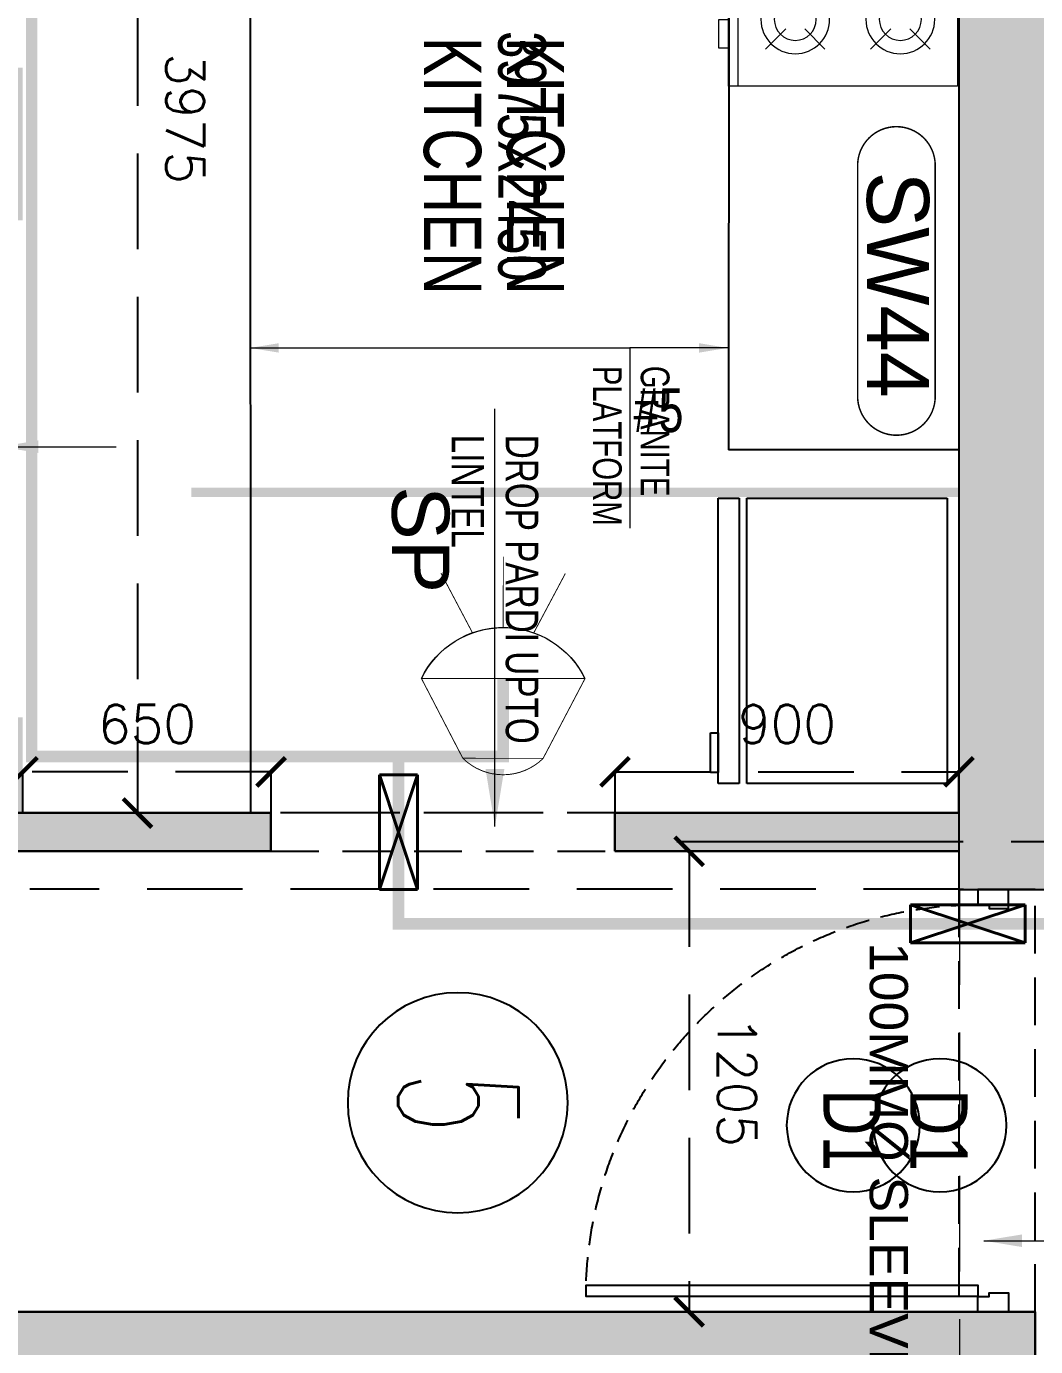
# Model space of a CAD drawing. Header units: millimetres. Extents: x -414464 to 1686, y -90036 to 108605.
# Drawn here: x -114856 to -112215, y -66061 to -62607 of the extents above; entities that cross this region are included whole.
import ezdxf
from ezdxf.enums import TextEntityAlignment as Align

# ---------------------------------------------------------------- set-up
doc = ezdxf.new("R2010")
doc.units = ezdxf.units.MM
doc.header["$LTSCALE"] = 1000
doc.header["$MEASUREMENT"] = 0
for name, pattern in [('$1$AUDIT_D_120904163729-0', [0]), ('$36$HIDDEN', [0.375, 0.25, -0.125]), ('2BHK-A - FRONT$1$AUDIT_D_120904163729-0', [0]), ('2BHK-A - FRONT$1$HIDDEN', [0.375, 0.25, -0.125]), ('AUDIT_D_120904163729-0', [0]), ('T8(T9 IS SIMILAR) - DIMENSION & TEXTING$1$( Hidden )', [0.375, 0.25, -0.125]), ('T8(T9 IS SIMILAR) - DIMENSION & TEXTING$1$AUDIT_D_120904163729-0', [0]), ('T8(T9 IS SIMILAR) - DIMENSION & TEXTING$1$CENTER2', [1.125, 0.75, -0.125, 0.125, -0.125]), ('T8(T9 IS SIMILAR) - DIMENSION & TEXTING$1$HIDDEN', [0.375, 0.25, -0.125]), ('T8(T9 IS SIMILAR) - DIMENSION & TEXTING$1$T8_REFUGE COLUMNS$0$HIDDEN', [0.375, 0.25, -0.125]), ('T8(T9 IS SIMILAR)$1$$0$HIDDEN', [0.375, 0.25, -0.125]), ('T8(T9 IS SIMILAR)$1$HIDDEN', [0.375, 0.25, -0.125]), ('T8_REFUGE COLUMNS$1$CENTER2', [1.125, 0.75, -0.125, 0.125, -0.125])]:
    doc.linetypes.add(name, pattern=pattern)
doc.layers.get('0').update_dxf_attribs({"linetype": 'AUDIT_D_120904163729-0'})
for name, color, linetype in [('$0$A-HATCH -160', 251, '$1$AUDIT_D_120904163729-0'), ('$21$A-DIMENSIONS', 2, '$36$HIDDEN'), ('2BHK-A - FRONT$1$A-DOOR-FULL', 2, 'Continuous'), ('2BHK-A - FRONT$1$A-HATCH -160', 251, '2BHK-A - FRONT$1$AUDIT_D_120904163729-0'), ('2BHK-A - FRONT$1$a-KIT FIX', 251, 'Continuous'), ('2BHK-A - FRONT$1$a-window-no', 125, 'Continuous'), ('2BHK-A - FRONT$1$CUT-OUT', 49, 'Continuous'), ('a-rcc', 3, 'Continuous'), ('T8 - TYPICAL FLOOR CORE$1$A-FLAT NOS.', 7, 'Continuous'), ('T8 - TYPICAL FLOOR CORE$1$A-RSP DOOR NO', 4, 'Continuous'), ('T8(T9 IS SIMILAR) - DIMENSION & TEXTING$1$A-DIMENSIONS', 2, 'T8(T9 IS SIMILAR) - DIMENSION & TEXTING$1$HIDDEN'), ('T8(T9 IS SIMILAR) - DIMENSION & TEXTING$1$A-FIRE FIGHTING', 7, 'T8(T9 IS SIMILAR) - DIMENSION & TEXTING$1$AUDIT_D_120904163729-0'), ('T8(T9 IS SIMILAR) - DIMENSION & TEXTING$1$a-window-no', 125, 'Continuous'), ('T8(T9 IS SIMILAR)$1$$6$a-beam 2', 50, 'Continuous'), ('T8(T9 IS SIMILAR)$1$S-BEAM', 20, 'T8(T9 IS SIMILAR)$1$$0$HIDDEN'), ('T8_REFUGE COLUMNS$1$A-CENTERLINE', 193, 'T8_REFUGE COLUMNS$1$CENTER2'), ('T8_REFUGE COLUMNS$1$A-RCC COLS', 3, 'Continuous'), ('T8_TYPICAL COLUMNS$1$A-RCC COLS', 3, 'Continuous')]:
    doc.layers.add(name, color=color, linetype=linetype)
for name, color, linetype, lineweight in [('2BHK-A - FRONT$1$a-Text', 4, 'Continuous', 0), ('2BHK-A - FRONT$1$a-TEXT -R SIZE', 4, 'Continuous', 0), ('2BHK-A - FRONT$1$a-TOI-fixtures', 251, 'Continuous', 0), ('2BHK-A - FRONT$1$A-WALL- 160', 6, 'Continuous', 30), ('2BHK-A - FRONT$1$R0-18-10-2014-T1-1st Podium Floor Plan$0$Text', 2, 'Continuous', 0), ('T8(T9 IS SIMILAR) - DIMENSION & TEXTING$1$a-Text', 4, 'Continuous', 0), ('T8(T9 IS SIMILAR) - DIMENSION & TEXTING$1$a-TEXT -R SIZE', 4, 'Continuous', 0), ('T8(T9 IS SIMILAR) - DIMENSION & TEXTING$1$R0-18-10-2014-T1-1st Podium Floor Plan$0$Text', 2, 'Continuous', 0), ('T8(T9 IS SIMILAR) - DIMENSION & TEXTING$1$U-IPD-WS-FIRE', 1, 'Continuous', 40), ('T8(T9 IS SIMILAR) - DIMENSION & TEXTING$1$U-IPD-WS-SP', 1, 'Continuous', 5), ('T8(T9 IS SIMILAR) - DIMENSION & TEXTING$1$U-IPD-WS-TEXT', 7, 'Continuous', 0), ('T8(T9 IS SIMILAR)$1$D&W', 8, 'Continuous', 25), ('T8(T9 IS SIMILAR)$1$SCPL BEAM', 191, 'T8(T9 IS SIMILAR)$1$$0$HIDDEN', 13), ('T8_REFUGE COLUMNS$1$A-COLUMN NO size reduce', 81, 'Continuous', 25)]:
    doc.layers.add(name, color=color, linetype=linetype, lineweight=lineweight)
doc.layers.add('T8(T9 IS SIMILAR) - DIMENSION & TEXTING$1$U-IPD-SP-SLEV-100', color=7, linetype='T8(T9 IS SIMILAR) - DIMENSION & TEXTING$1$CENTER2', lineweight=40, true_color=0xdc3709)
doc.layers.add('T8_REFUGE COLUMNS$1$COL-HATCH', color=7, linetype='Continuous', lineweight=25, true_color=0xa3a3a3)
doc.styles.add('2BHK-A - FRONT$1$ARIAL ARROW', font='swisscl.ttf')
doc.styles.add('2BHK-A - FRONT$1$LODHA STANDERD', font='sanss___.ttf')
doc.styles.add('2BHK-A - FRONT$1$Tahoma', font='tahoma.ttf')
doc.styles.add('T8 - TYPICAL FLOOR CORE$1$DIM150', font='SIMPLEX.shx', dxfattribs={"width": 0.6})
doc.styles.add('T8(T9 IS SIMILAR) - DIMENSION & TEXTING$1$arial', font='sanss___.ttf')
doc.styles.add('T8(T9 IS SIMILAR) - DIMENSION & TEXTING$1$ARIAL ARROW', font='swisscl.ttf')
doc.styles.add('T8(T9 IS SIMILAR) - DIMENSION & TEXTING$1$LODHA STANDERD', font='sanss___.ttf')
doc.styles.add('T8(T9 IS SIMILAR) - DIMENSION & TEXTING$1$Romans 1', font='romans.shx', dxfattribs={"height": 100})
doc.styles.add('T8(T9 IS SIMILAR) - DIMENSION & TEXTING$1$Tahoma', font='tahoma.ttf')
doc.styles.add('T8_REFUGE COLUMNS$1$STANDARD', font='GOTHIC.TTF')
doc.dimstyles.new('2BHK-A - FRONT$1$SAMATA STD', dxfattribs={"dimtxt": 100, "dimasz": 50, "dimexe": 50, "dimexo": 50, "dimgap": 10, "dimtad": 0, "dimdec": 0, "dimrnd": 5, "dimzin": 0, "dimdsep": 46, "dimtxsty": '2BHK-A - FRONT$1$Tahoma', "dimblk": '2BHK-A - FRONT$1$_Origin2', "dimcen": -50, "dimdle": 50, "dimclrd": 7, "dimclre": 7, "dimclrt": 7, "dimadec": 0, "dimazin": 0, "dimtfac": 1, "dimtdec": 0, "dimtmove": 1, "dimatfit": 3, "dimfxl": 150, "dimtfill": 1, "dimtolj": 1, "dimtzin": 0, "dimlwd": -1, "dimlwe": -1, "dimarcsym": 0})
doc.dimstyles.new('T8(T9 IS SIMILAR) - DIMENSION & TEXTING$1$ALPINE S', dxfattribs={"dimscale": 0, "dimtxt": 100, "dimasz": 75, "dimexe": 0, "dimexo": 0, "dimgap": 75, "dimtad": 1, "dimdec": 0, "dimzin": 0, "dimdsep": 46, "dimtxsty": 'T8(T9 IS SIMILAR) - DIMENSION & TEXTING$1$Romans 1', "dimblk": 'T8(T9 IS SIMILAR) - DIMENSION & TEXTING$1$_ArchTick', "dimcen": 0.09, "dimclrd": 256, "dimclre": 256, "dimclrt": 7, "dimadec": 0, "dimazin": 0, "dimtfac": 1, "dimtdec": 0, "dimtofl": 0, "dimtmove": 1, "dimatfit": 0, "dimldrblk": 'T8(T9 IS SIMILAR) - DIMENSION & TEXTING$1$_Open90', "dimfxl": 1, "dimtolj": 1, "dimtzin": 0, "dimarcsym": 0})
doc.dimstyles.new('T8(T9 IS SIMILAR) - DIMENSION & TEXTING$1$SAMATA STD', dxfattribs={"dimtxt": 100, "dimasz": 50, "dimexe": 50, "dimexo": 50, "dimgap": 10, "dimtad": 0, "dimdec": 0, "dimrnd": 5, "dimzin": 0, "dimdsep": 46, "dimtxsty": 'T8(T9 IS SIMILAR) - DIMENSION & TEXTING$1$Tahoma', "dimblk": 'T8(T9 IS SIMILAR) - DIMENSION & TEXTING$1$_Origin2', "dimcen": -50, "dimdle": 50, "dimclrd": 7, "dimclre": 7, "dimclrt": 7, "dimadec": 0, "dimazin": 0, "dimtfac": 1, "dimtdec": 0, "dimtmove": 1, "dimatfit": 3, "dimfxl": 150, "dimtfill": 1, "dimtolj": 1, "dimtzin": 0, "dimlwd": -1, "dimlwe": -1, "dimarcsym": 0})

# ---------------------------------------------------------------- blocks, each defined once
blk = doc.blocks.new('T8_REFUGE COLUMNS')
at = {"layer": 'T8_REFUGE COLUMNS$1$COL-HATCH', "linetype": 'ByBlock'}
h = blk.add_hatch(color=256, dxfattribs=at)
h.dxf.hatch_style = 1
h.paths.add_polyline_path([(1198907.069074492, -5719224.863253403), (1205092.069074492, -5719224.863253403), (1205092.069074492, -5718974.863253403), (1198907.069074492, -5718974.863253403)])
at = {"layer": 'T8_REFUGE COLUMNS$1$A-CENTERLINE'}
blk.add_line((1204967.069074492, -5719962.951702013), (1204967.069074492, -5698299.636913834), dxfattribs=at)
at = {"layer": 'T8_REFUGE COLUMNS$1$A-COLUMN NO size reduce', "linetype": 'ByBlock', "const_width": 3.9}
blk.add_lwpolyline([(1203198.414155396, -5719489.499278086, -1), (1203198.414155396, -5719286.324567003), (1203802.481116646, -5719286.324567005, -1), (1203802.481116647, -5719489.499278085)], format="xyb", close=True, dxfattribs=at)
at = {"layer": 'T8_REFUGE COLUMNS$1$A-RCC COLS', "linetype": 'ByBlock'}
blk.add_lwpolyline([(1198907.069074492, -5719224.863253403), (1205092.069074492, -5719224.863253403), (1205092.069074492, -5718974.863253403), (1198907.069074492, -5718974.863253403)], close=True, dxfattribs=at)
at = {"layer": 'T8_REFUGE COLUMNS$1$A-COLUMN NO size reduce', "linetype": 'ByBlock', "insert": (1203214.664155395, -5719302.574567005), "char_height": 162.5, "attachment_point": 1, "style": 'T8_REFUGE COLUMNS$1$STANDARD'}
blk.add_mtext_dynamic_manual_height_columns('SW44', width=444.6849770843983, gutter_width=500, heights=[0], dxfattribs=at)
blk = doc.blocks.new('T8_TYPICAL COLUMNS')
at = {"layer": 'T8_TYPICAL COLUMNS$1$A-RCC COLS', "linetype": 'ByBlock'}
blk.add_blockref('T8_REFUGE COLUMNS', (0, 0), dxfattribs=at)
blk = doc.blocks.new('*U2795')
for points in [[(-40, 0), (0, 0), (0, 30), (10, 30), (10, 79.99999999999272), (-39.99999999994179, 79.99999999999272)], [(1065, 2.786442101020117e-16), (1025, 2.786442101020117e-16), (1025, 30), (1015, 30), (1015, 79.99999999999272), (1064.999999999942, 79.99999999999272)], [(0, 0), (1.130469968323575e-13, -1025), (30.00000000000011, -1025), (29.99999999999989, 2.842170943040401e-14)]]:
    blk.add_lwpolyline(points, close=True)
at = {"color": 0, "linetype": 'ByBlock', "ltscale": 0.25}
blk.add_arc((-1.5024191578767, 0.6223223915616535), 1026.502607800941, 272.3730145137139, 359.9652641421009, dxfattribs=at)
blk = doc.blocks.new('2BHK-A - FRONT$1$WINDOW TAG')
at = {"layer": '2BHK-A - FRONT$1$a-window-no'}
blk.add_circle((0, 0), 174.0900956831736, dxfattribs=at)
at = {"layer": '2BHK-A - FRONT$1$a-window-no', "style": '2BHK-A - FRONT$1$LODHA STANDERD'}
blk.add_attdef('WINDOW', text='', height=150, dxfattribs=at).set_placement((11.34681474116587, 2.790841638110578), align=Align.MIDDLE_CENTER)
blk = doc.blocks.new('2BHK-A - FRONT$1$RANGE-flat-1')
at = {"layer": '2BHK-A - FRONT$1$a-TOI-fixtures'}
for p, q in [((-575, -600), (-575, 0)), ((-600, -100), (-625, -100)), ((-625, -100), (-625, -175)), ((-450, -150), (-502.7817459305516, -97.21825406979768)), ((-400, -150), (-347.2182540694484, -97.21825406979768)), ((-175, -150), (-227.7817459305516, -97.21825406979768)), ((-125, -150), (-72.21825406944843, -97.21825406979768)), ((-625, -175), (-600, -175)), ((-450, -200), (-502.7817459305516, -252.7817459302023)), ((-400, -200), (-347.2182540694484, -252.7817459302023)), ((-175, -200), (-227.7817459305516, -252.7817459302023)), ((-125, -200), (-72.21825406944843, -252.7817459302023)), ((-450, -400), (-502.7817459305516, -347.2182540697977)), ((-400, -400), (-347.2182540694484, -347.2182540697977)), ((-175, -400), (-227.7817459305516, -347.2182540697977)), ((-125, -400), (-72.21825406944843, -347.2182540697977)), ((-625, -425), (-600, -425)), ((-625, -500), (-625, -425)), ((-450, -450), (-502.7817459305516, -502.7817459302021)), ((-400, -450), (-347.2182540694484, -502.7817459302021)), ((-175, -450), (-227.7817459305516, -502.7817459302021)), ((-125, -450), (-72.21825406944843, -502.7817459302021)), ((-600, -500), (-625, -500))]:
    blk.add_line(p, q, dxfattribs=at)
blk.add_lwpolyline([(-600, -600), (0, -600), (0, 0), (-600, 0)], close=True, dxfattribs=at)
for centre, radius in [((-425, -175), 90), ((-150, -175), 90), ((-425, -175), 55), ((-150, -175), 55), ((-425, -425), 90), ((-150, -425), 90), ((-425, -425), 55), ((-150, -425), 55)]:
    blk.add_circle(centre, radius, dxfattribs=at)
blk = doc.blocks.new('2BHK-A - FRONT$1$_Origin2')
at = {"color": 0, "linetype": 'ByBlock', "lineweight": -2}
blk.add_line((-0.5, 0), (-1, 0), dxfattribs=at)
for radius in [0.5, 0.25]:
    blk.add_circle((0, 0), radius, dxfattribs=at)
blk = doc.blocks.new('T8 - TYPICAL FLOOR CORE$1$Door-Tag')
at = {"layer": 'T8 - TYPICAL FLOOR CORE$1$A-RSP DOOR NO'}
blk.add_circle((2.79204505205e-05, 0.0008991847098514), 0.16, dxfattribs=at)
at = {"layer": 'T8 - TYPICAL FLOOR CORE$1$A-RSP DOOR NO', "style": 'T8 - TYPICAL FLOOR CORE$1$DIM150', "width": 0.6}
blk.add_attdef('DOOR-NO', text='', height=0.16, dxfattribs=at).set_placement((258.6177536226824, 64.00079918470873), align=Align.MIDDLE_CENTER)
blk = doc.blocks.new('T8 - TYPICAL FLOOR CORE')
at = {"layer": 'T8 - TYPICAL FLOOR CORE$1$A-FLAT NOS.'}
ref = blk.add_blockref('T8 - TYPICAL FLOOR CORE$1$Door-Tag', (1205650.383210025, -5720534.411391377, 0.1233291186102332), dxfattribs=dict(at, xscale=-1800, yscale=1800, zscale=1800, rotation=180))
ref.add_attrib('DOOR-NO', '5', dxfattribs={"layer": 'T8 - TYPICAL FLOOR CORE$1$A-RSP DOOR NO', "height": 314.9999999999999, "style": 'T8 - TYPICAL FLOOR CORE$1$DIM150', "width": 0.6}).set_placement((1205650.383210025, -5720534.411391377, 0.1233291186102332), align=Align.MIDDLE_CENTER)
blk = doc.blocks.new('T8(T9 IS SIMILAR) - DIMENSION & TEXTING$1$WINDOW TAG')
at = {"layer": 'T8(T9 IS SIMILAR) - DIMENSION & TEXTING$1$a-window-no'}
blk.add_circle((0, 0), 174.0900956831736, dxfattribs=at)
at = {"layer": 'T8(T9 IS SIMILAR) - DIMENSION & TEXTING$1$a-window-no', "style": 'T8(T9 IS SIMILAR) - DIMENSION & TEXTING$1$LODHA STANDERD'}
blk.add_attdef('WINDOW', text='', height=150, dxfattribs=at).set_placement((11.34681474116587, 2.790841638110578), align=Align.MIDDLE_CENTER)
blk = doc.blocks.new('T8(T9 IS SIMILAR) - DIMENSION & TEXTING$1$_ArchTick')
at = {"color": 0, "linetype": 'ByBlock', "const_width": 0.15}
blk.add_lwpolyline([(-0.5, -0.5), (0.5, 0.5)], dxfattribs=at)
blk = doc.blocks.new('*D1595')
at = {"layer": 'T8(T9 IS SIMILAR) - DIMENSION & TEXTING$1$A-DIMENSIONS', "linetype": 'T8(T9 IS SIMILAR) - DIMENSION & TEXTING$1$HIDDEN', "lineweight": -2, "transparency": 16777216}
for p, q in [((1204992.264499908, -5719999.342321585), (1204992.264499908, -5719930.361748716)), ((1206197.264499908, -5719999.342321585), (1206197.264499908, -5719930.361748716))]:
    blk.add_line(p, q, dxfattribs=at)
at = {"layer": 'T8(T9 IS SIMILAR) - DIMENSION & TEXTING$1$A-DIMENSIONS', "lineweight": -2, "transparency": 16777216}
blk.add_line((1204992.264499908, -5719930.361748716), (1206197.264499908, -5719930.361748716), dxfattribs=at)
at = {"layer": 'T8(T9 IS SIMILAR) - DIMENSION & TEXTING$1$A-DIMENSIONS', "linetype": 'ByBlock', "lineweight": -2, "transparency": 16777216, "xscale": 75, "yscale": 75, "zscale": 75, "rotation": 180}
blk.add_blockref('T8(T9 IS SIMILAR) - DIMENSION & TEXTING$1$_ArchTick', (1204992.264499908, -5719930.361748716), dxfattribs=at)
at = {"layer": 'T8(T9 IS SIMILAR) - DIMENSION & TEXTING$1$A-DIMENSIONS', "linetype": 'ByBlock', "lineweight": -2, "transparency": 16777216, "xscale": 75, "yscale": 75, "zscale": 75}
blk.add_blockref('T8(T9 IS SIMILAR) - DIMENSION & TEXTING$1$_ArchTick', (1206197.264499908, -5719930.361748716), dxfattribs=at)
at = {"layer": 'T8(T9 IS SIMILAR) - DIMENSION & TEXTING$1$A-DIMENSIONS', "color": 7, "linetype": 'ByBlock', "transparency": 16777216, "insert": (1205594.764499908, -5719805.361748716), "char_height": 100, "attachment_point": 5, "style": 'T8(T9 IS SIMILAR) - DIMENSION & TEXTING$1$Romans 1'}
blk.add_mtext('\\A1;1205', dxfattribs=at)
blk = doc.blocks.new('T8(T9 IS SIMILAR) - DIMENSION & TEXTING$1$_Open90')
at = {"color": 0, "linetype": 'ByBlock', "lineweight": -2}
for p, q in [((-0.5, 0.5), (0, 0)), ((0, 0), (-1, 0)), ((0, 0), (-0.5, -0.5))]:
    blk.add_line(p, q, dxfattribs=at)
blk = doc.blocks.new('*D1596')
at = {"layer": 'T8(T9 IS SIMILAR) - DIMENSION & TEXTING$1$A-DIMENSIONS', "linetype": 'T8(T9 IS SIMILAR) - DIMENSION & TEXTING$1$HIDDEN', "lineweight": -2, "transparency": 16777216}
for p, q in [((1204892.264499908, -5719224.433153654), (1204784.595803827, -5719224.433153654)), ((1204892.264499908, -5720124.342321585), (1204784.595803827, -5720124.342321585))]:
    blk.add_line(p, q, dxfattribs=at)
at = {"layer": 'T8(T9 IS SIMILAR) - DIMENSION & TEXTING$1$A-DIMENSIONS', "lineweight": -2, "transparency": 16777216}
blk.add_line((1204784.595803827, -5720124.342321585), (1204784.595803827, -5719224.433153654), dxfattribs=at)
at = {"layer": 'T8(T9 IS SIMILAR) - DIMENSION & TEXTING$1$A-DIMENSIONS', "linetype": 'ByBlock', "lineweight": -2, "transparency": 16777216, "xscale": 75, "yscale": 75, "zscale": 75}
for p, rotation in [((1204784.595803827, -5719224.433153654), 90), ((1204784.595803827, -5720124.342321585), 270)]:
    blk.add_blockref('T8(T9 IS SIMILAR) - DIMENSION & TEXTING$1$_ArchTick', p, dxfattribs=dict(at, rotation=rotation))
at = {"layer": 'T8(T9 IS SIMILAR) - DIMENSION & TEXTING$1$A-DIMENSIONS', "color": 7, "linetype": 'ByBlock', "transparency": 16777216, "insert": (1204659.595803828, -5719674.38773762), "char_height": 100, "attachment_point": 5, "rotation": 90, "style": 'T8(T9 IS SIMILAR) - DIMENSION & TEXTING$1$Romans 1'}
blk.add_mtext('\\A1;900', dxfattribs=at)
blk = doc.blocks.new('*D1597')
at = {"layer": 'T8(T9 IS SIMILAR) - DIMENSION & TEXTING$1$A-DIMENSIONS', "linetype": 'T8(T9 IS SIMILAR) - DIMENSION & TEXTING$1$HIDDEN', "lineweight": -2, "transparency": 16777216}
for p, q in [((1204892.264499908, -5721024.342321585), (1204784.595803827, -5721024.342321585)), ((1204892.264499908, -5721674.02848412), (1204784.595803827, -5721674.02848412))]:
    blk.add_line(p, q, dxfattribs=at)
at = {"layer": 'T8(T9 IS SIMILAR) - DIMENSION & TEXTING$1$A-DIMENSIONS', "lineweight": -2, "transparency": 16777216}
blk.add_line((1204784.595803827, -5721024.342321585), (1204784.595803827, -5721674.02848412), dxfattribs=at)
at = {"layer": 'T8(T9 IS SIMILAR) - DIMENSION & TEXTING$1$A-DIMENSIONS', "linetype": 'ByBlock', "lineweight": -2, "transparency": 16777216, "xscale": 75, "yscale": 75, "zscale": 75}
for p, rotation in [((1204784.595803827, -5721024.342321585), 90), ((1204784.595803827, -5721674.02848412), 270)]:
    blk.add_blockref('T8(T9 IS SIMILAR) - DIMENSION & TEXTING$1$_ArchTick', p, dxfattribs=dict(at, rotation=rotation))
at = {"layer": 'T8(T9 IS SIMILAR) - DIMENSION & TEXTING$1$A-DIMENSIONS', "color": 7, "linetype": 'ByBlock', "transparency": 16777216, "insert": (1204659.595803828, -5721349.185402852), "char_height": 100, "attachment_point": 5, "rotation": 90, "style": 'T8(T9 IS SIMILAR) - DIMENSION & TEXTING$1$Romans 1'}
blk.add_mtext('\\A1;650', dxfattribs=at)
blk = doc.blocks.new('*D1598')
at = {"layer": 'T8(T9 IS SIMILAR) - DIMENSION & TEXTING$1$A-DIMENSIONS', "linetype": 'T8(T9 IS SIMILAR) - DIMENSION & TEXTING$1$HIDDEN', "lineweight": -2, "transparency": 16777216}
for p, q in [((1200917.264479274, -5721250.608770953), (1200917.264479274, -5721374.467450213)), ((1204892.264499908, -5721250.608770953), (1204892.264499908, -5721374.467450213))]:
    blk.add_line(p, q, dxfattribs=at)
at = {"layer": 'T8(T9 IS SIMILAR) - DIMENSION & TEXTING$1$A-DIMENSIONS', "lineweight": -2, "transparency": 16777216}
blk.add_line((1200917.264479274, -5721374.467450213), (1204892.264499908, -5721374.467450213), dxfattribs=at)
at = {"layer": 'T8(T9 IS SIMILAR) - DIMENSION & TEXTING$1$A-DIMENSIONS', "linetype": 'ByBlock', "lineweight": -2, "transparency": 16777216, "xscale": 75, "yscale": 75, "zscale": 75, "rotation": 180}
blk.add_blockref('T8(T9 IS SIMILAR) - DIMENSION & TEXTING$1$_ArchTick', (1200917.264479274, -5721374.467450213), dxfattribs=at)
at = {"layer": 'T8(T9 IS SIMILAR) - DIMENSION & TEXTING$1$A-DIMENSIONS', "linetype": 'ByBlock', "lineweight": -2, "transparency": 16777216, "xscale": 75, "yscale": 75, "zscale": 75}
blk.add_blockref('T8(T9 IS SIMILAR) - DIMENSION & TEXTING$1$_ArchTick', (1204892.264499908, -5721374.467450213), dxfattribs=at)
at = {"layer": 'T8(T9 IS SIMILAR) - DIMENSION & TEXTING$1$A-DIMENSIONS', "color": 7, "linetype": 'ByBlock', "transparency": 16777216, "insert": (1203075.905711138, -5721249.467450213), "char_height": 100, "attachment_point": 5, "style": 'T8(T9 IS SIMILAR) - DIMENSION & TEXTING$1$Romans 1'}
blk.add_mtext('\\A1;3975', dxfattribs=at)
blk = doc.blocks.new('T8(T9 IS SIMILAR) - DIMENSION & TEXTING$1$SIDE SPRINKLER')
at = {"layer": 'T8(T9 IS SIMILAR) - DIMENSION & TEXTING$1$U-IPD-WS-SP', "const_width": 3}
for points, elevation in [([(-6847.157705610734, -87791.59374361482), (-7102.718045648129, -87925.54111099253)], 4.551835204466189e-06), ([(-6700.373815342464, -87955.85540467736), (-6510.247208021698, -87854.86093166022)], 4.551835204466188e-06), ([(-6683.455493862624, -88053.76892727855), (-6456.074743557838, -88053.76892727855)], 4.551835204466188e-06), ([(-6700.214025144116, -88152.65579911225), (-6509.923665618961, -88253.34139621086)], 4.55183520446619e-06), ([(-6847.157705610734, -88315.94411094228), (-7102.717175543658, -88183.0643449841)], 4.551835204466189e-06)]:
    blk.add_lwpolyline(points, dxfattribs=dict(at, elevation=elevation))
for points, elevation in [([(-6847.157705610734, -87791.59374361482, 0.0004052390559226081), (-6846.732516245043, -88316.20913994304, 0.6232742091717305), (-6846.732516244985, -87792.27471962545, 0.6179608359688897)], 4.551835204466189e-06), ([(-7102.717175543658, -87925.1992801615, 0.001274399409184341), (-7102.717175543658, -88183.0643449841, -0.4093710184434869), (-7102.717175543658, -87925.1992801615, -0.6179608359688897)], 4.55183520446619e-06)]:
    blk.add_lwpolyline(points, format="xyb", dxfattribs=dict(at, elevation=elevation))
at = {"layer": 'T8(T9 IS SIMILAR) - DIMENSION & TEXTING$1$U-IPD-WS-SP'}
for centre, radius, start, end in [((-6975.248255976738, -88053.76892727855), 291.7927621140914, 296.0386801561677, 63.96131984401531), ((-6975.248255976738, -88053.76892727856), 291.7927621140961, 0, 63.96131984401531), ((-6975.247872618493, -88054.24192978424), 291.7927621140961, 296.1315541014038, 0.0928739447865724)]:
    blk.add_arc(centre, radius, start, end, dxfattribs=at)
blk = doc.blocks.new('T8(T9 IS SIMILAR) - DIMENSION & TEXTING$1$A$C7A147FD6')
at = {"layer": 'T8(T9 IS SIMILAR) - DIMENSION & TEXTING$1$U-IPD-SP-SLEV-100', "ltscale": 0.5, "elevation": -0.6005726921955092}
for points in [[(-2220.040031542361, -3676.739952639618), (-2220.040031542361, -3976.739952639618), (-2320.040031542361, -3976.739952639618), (-2320.040031542361, -3676.739952639618), (-2220.040031542361, -3676.739952639618), (-2320.040031542361, -3976.739952639618), (-2220.040031542361, -3976.739952639618), (-2320.040031542361, -3676.739952639618)], [(-2659.967573494301, -5267.13545557484), (-2359.967573494301, -5267.13545557484), (-2359.967573494301, -5367.13545557484), (-2659.967573494301, -5367.13545557484), (-2659.967573494301, -5267.13545557484), (-2359.967573494301, -5367.13545557484), (-2359.967573494301, -5267.13545557484), (-2659.967573494301, -5367.13545557484)]]:
    blk.add_lwpolyline(points, dxfattribs=at)
at = {"layer": 'T8(T9 IS SIMILAR) - DIMENSION & TEXTING$1$U-IPD-WS-FIRE', "color": 92, "linetype": 'T8(T9 IS SIMILAR) - DIMENSION & TEXTING$1$( Hidden )', "ltscale": 2, "true_color": 0x00d200, "const_width": 30}
for points, elevation in [([(-2270.040031542361, 1112.530733704567), (-2270.040031542361, -5317.13545557484), (-2707.84730274725, -5317.13545557484), (-2707.84730274725, -6277.149846442044), (-6234.698946077988, -6277.149846442044), (-6230.812643037963, -9339.277354747755), (-8033.685587604821, -9339.277354747755), (-8033.685587604821, -11094.55377424508), (-7862.996513763501, -11096.20504899445)], -0.6005726921955092), ([(-2911.72919045802, -5043.042076988146), (-2707.84730274725, -5043.042076988146), (-2707.84730274725, -5317.13545557484)], -0.02345232481208548)]:
    blk.add_lwpolyline(points, dxfattribs=dict(at, elevation=elevation))
at = {"layer": 'T8(T9 IS SIMILAR) - DIMENSION & TEXTING$1$U-IPD-WS-FIRE', "xscale": -0.8162240268536692, "yscale": 0.8162240268536692, "zscale": 0.8162240268536692, "rotation": 359.9523887024134}
blk.add_blockref('T8(T9 IS SIMILAR) - DIMENSION & TEXTING$1$SIDE SPRINKLER', (-8440.73162477219, 66833.28728046012, -0.02345344044810149), dxfattribs=at)
at = {"layer": 'T8(T9 IS SIMILAR) - DIMENSION & TEXTING$1$U-IPD-WS-TEXT', "style": 'T8(T9 IS SIMILAR) - DIMENSION & TEXTING$1$arial'}
for s, width, insert, char_height, attachment_point, rotation in [('100MM%%C SLEEVE', 1876.047211795204, (-2222.157064666448, -3983.712312202435, -1.55943893067836), 100, 1, 359.99986365276914), ('SP', 0.3818876929581165, (-3135.219456174411, -5183.961223542399, -0.7326795089295874), 150, 3, 0.00013634723088038413)]:
    blk.add_mtext_dynamic_manual_height_columns(s, width=width, gutter_width=0.75, heights=[0], dxfattribs=dict(at, insert=insert, char_height=char_height, attachment_point=attachment_point, rotation=rotation))
blk = doc.blocks.new('T8(T9 IS SIMILAR) - DIMENSION & TEXTING$1$_Origin2')
at = {"color": 0, "linetype": 'ByBlock', "lineweight": -2}
blk.add_line((-0.5, 0), (-1, 0), dxfattribs=at)
for radius in [0.5, 0.25]:
    blk.add_circle((0, 0), radius, dxfattribs=at)
blk = doc.blocks.new('2BHK-A - FRONT')
at = {"layer": '2BHK-A - FRONT$1$A-HATCH -160', "linetype": 'ByBlock'}
h = blk.add_hatch(dxfattribs=at)
h.set_pattern_fill('HEX', color=256, scale=150)
h.set_pattern_definition([(0, (0, -0.5476252287626266), (0, 32.47595264191645), [18.75, -37.5]), (120, (0, -0.5476252287626266), (-28.125, -16.23797632095822), [18.74999999999997, -37.49999999999994]), (59.99999999999999, (18.75, -0.5476252306252718), (-28.125, 16.23797632095823), [18.75, -37.49999999999999])])
edge = h.paths.add_edge_path()
edge.add_line((1151704.478707156, -5719064.575290616), (1151704.478707156, -5727449.575290613))
edge.add_line((1151704.478707156, -5727449.575290613), (1151854.48615181, -5727449.575290613))
edge.add_line((1151854.48615181, -5727449.575290613), (1151854.489874137, -5719024.575290616))
edge.add_line((1151854.489874138, -5719024.575290616), (1151704.482429484, -5719024.575290616))
h = blk.add_hatch(dxfattribs=at)
h.set_pattern_fill('ZIGZAG', color=256, scale=250)
h.set_pattern_definition([(0, (0, 0), (31.25, 31.25), [31.25, -31.25]), (90, (31.25, 0), (-31.25, 31.25), [31.25, -31.25])])
h.paths.add_polyline_path([(1142149.48615181, -5723474.57567588), (1143849.558678093, -5723474.574905385), (1143849.558678093, -5723374.574905386), (1142149.48615181, -5723374.574905385)])
h.paths.add_polyline_path([(1144889.486164958, -5724474.575290454), (1144889.486138345, -5724574.575290545), (1147099.544620656, -5724574.575881324), (1147099.54462075, -5724474.575881391), (1145949.461151537, -5724474.219022865), (1145949.461151537, -5724374.219022865), (1145849.461151537, -5724374.219022865), (1145849.461089744, -5724474.575881232)])
h.paths.add_polyline_path([(1145949.461151537, -5723374.219022865), (1146849.188414096, -5723374.219022865), (1146849.188414096, -5723474.219022865), (1145949.461151537, -5723474.219022865)])
h.paths.add_polyline_path([(1147599.188414096, -5723474.219022866), (1148199.210160327, -5723474.219022866), (1148199.210160327, -5723374.219022865), (1147599.188414096, -5723374.219022865)])
h.paths.add_polyline_path([(1150399.48615181, -5721024.533658784), (1150499.48615181, -5721024.533658784), (1150499.48615181, -5721774.219821319), (1150399.48615181, -5721774.219821319)])
h.paths.add_polyline_path([(1150399.48615181, -5720124.533658784), (1150499.48615181, -5720124.533658784), (1150499.48615181, -5719224.624490853), (1150399.48615181, -5719224.624490853)])
h.paths.add_polyline_path([(1145549.395854206, -5721674.553244154), (1145649.395861317, -5721674.575290614), (1145649.416051474, -5721174.557254907), (1145649.354719705, -5721174.595142843), (1145649.433753255, -5721073.678773093), (1145549.393939232, -5721073.942505904)])
h.paths.add_polyline_path([(1148199.48615181, -5728684.219022865), (1148934.486151823, -5728684.219022865), (1148934.486151823, -5728584.219022865), (1148199.48615181, -5728584.219022865)])
h.paths.add_polyline_path([(1148449.48615181, -5721774.575289484), (1148849.48615181, -5721774.575289484), (1148849.48615181, -5721674.575290613), (1148449.48615181, -5721674.575290613)])
h.paths.add_polyline_path([(1150149.48615181, -5721674.575290613), (1150399.48615181, -5721674.575290613), (1150399.48615181, -5721774.575251671), (1150149.48615181, -5721774.575251671)])
h = blk.add_hatch(dxfattribs=at)
h.set_pattern_fill('ANSI32', color=256, scale=150)
h.set_pattern_definition([(45, (0, -0.5476252287626266), (-39.77475644174329, 39.7747564417433), []), (45, (26.51650425000116, -0.5476252306252718), (-39.77475644174329, 39.7747564417433), [])])
h.paths.add_polyline_path([(1145269.868589646, -5728524.219022865), (1145269.868589646, -5728684.219022865), (1144639.813997828, -5728684.219022865), (1144639.813997828, -5726829.506985649), (1144799.813997828, -5726829.506985649), (1144799.813997828, -5728524.219022865)])
h.paths.add_polyline_path([(1148934.486151823, -5727449.763931503), (1148934.482484802, -5727609.785357703), (1147999.48615181, -5727609.763931504), (1147999.48615181, -5727009.506985649), (1148159.48615181, -5727009.506985649), (1148159.48615181, -5727449.763931503)])
h.paths.add_polyline_path([(1147999.48615181, -5728684.219022865), (1147999.48615181, -5728524.219022865), (1147369.868589641, -5728524.219022865), (1147369.868589641, -5728684.219022865)])
edge = h.paths.add_edge_path()
edge.add_line((1151334.486151823, -5727449.763931503), (1151779.482429483, -5727449.763931503))
edge.add_line((1151779.482429483, -5727449.763931503), (1151779.489874137, -5727609.776332037))
edge.add_line((1151704.493596463, -5727609.776332037), (1151334.486151822, -5727609.788732571))
edge.add_line((1151334.486151823, -5727609.788732571), (1151334.486151823, -5727449.763931503))
h.paths.add_polyline_path([(1146264.486131188, -5719573.809734035), (1146424.486131162, -5719573.809734035), (1146424.486131147, -5719224.575290616), (1146264.486131175, -5719224.575290616)])
h.paths.add_polyline_path([(1145549.395862198, -5721834.394438124), (1145788.915917962, -5721834.394438124), (1145790.007535043, -5721674.575918513), (1145549.395854206, -5721674.576945555)])
h.paths.add_polyline_path([(1145949.461151537, -5721924.166834103), (1145949.461151537, -5722524.5747182), (1145789.461736455, -5722524.5747182), (1145789.461736455, -5721924.166834103)])
h.paths.add_polyline_path([(1144599.486151871, -5721924.575290613), (1144759.486151841, -5721924.575290613), (1144761.985566922, -5722524.574905386), (1144601.985566922, -5722524.574905386)])
h.paths.add_polyline_path([(1144599.485566922, -5723474.574905385), (1144599.485566922, -5723174.574905386), (1144759.485566922, -5723174.574905386), (1144759.485566922, -5723314.574905385), (1145789.461151537, -5723314.574905385), (1145789.461151537, -5723174.574905385), (1145949.461151537, -5723174.574905385), (1145949.461151537, -5723474.219022865)])
at = {"layer": '2BHK-A - FRONT$1$a-KIT FIX', "color": 1}
for p, q in [((1149449.48615181, -5719221.953781288), (1149449.48615181, -5719827.0393122)), ((1146424.486131175, -5719825.822008662), (1149449.48615181, -5719827.019518646)), ((1147239.204558515, -5721078.723781272), (1150399.48615181, -5721078.308372898))]:
    blk.add_line(p, q, dxfattribs=at)
at = {"layer": '2BHK-A - FRONT$1$a-KIT FIX'}
for p, q in [((1149576.286499529, -5719254.92779249), (1150322.186499505, -5719254.92779249)), ((1149576.286499529, -5719779.402792514), (1149576.286499529, -5719254.92779249)), ((1150322.186499505, -5719254.92779249), (1150322.186499505, -5719779.402792514)), ((1150322.186499505, -5719779.402792514), (1149576.286499529, -5719779.402792514)), ((1149576.286499529, -5719854.327792496), (1149576.286499529, -5719799.295099855)), ((1149576.286499529, -5719799.295099855), (1150322.186499505, -5719799.295099855)), ((1150322.186499505, -5719799.295099855), (1150322.186499505, -5719854.327792496)), ((1150322.186499505, -5719854.327792496), (1149576.286499529, -5719854.327792496)), ((1150190.120216816, -5719854.327792496), (1150293.543157308, -5719854.327792496)), ((1150190.120216816, -5719874.03949532), (1150190.120216816, -5719854.327792496)), ((1150293.543157308, -5719854.327792496), (1150293.543157308, -5719874.03949532)), ((1150293.543157308, -5719874.03949532), (1150190.120216816, -5719874.03949532))]:
    blk.add_line(p, q, dxfattribs=at)
at = {"layer": '2BHK-A - FRONT$1$A-WALL- 160', "linetype": 'ByBlock'}
for p, q in [((1151704.48615181, -5727449.575290613), (1151704.48615181, -5719024.575290616)), ((1151704.48615181, -5719024.575290616), (1151854.48615181, -5719024.575290616)), ((1151854.48615181, -5727609.575290613), (1151854.48615181, -5719024.575290616)), ((1150399.48615181, -5719224.624490853), (1150399.48615181, -5720124.533658784)), ((1150499.48615181, -5719224.624490853), (1150499.48615181, -5720124.533658784)), ((1150399.48615181, -5720124.533658784), (1150499.48615181, -5720124.533658784)), ((1150399.48615181, -5721024.533658784), (1150399.48615181, -5721774.575251671)), ((1150399.48615181, -5721024.533658784), (1150499.48615181, -5721024.533658784)), ((1150499.48615181, -5721024.533658784), (1150499.48615181, -5721774.219821319))]:
    blk.add_line(p, q, dxfattribs=at)
at = {"layer": '2BHK-A - FRONT$1$CUT-OUT', "linetype": '2BHK-A - FRONT$1$HIDDEN', "ltscale": 0.5}
for points in [[(1150599.681577227, -5719024.506985649), (1150599.681577227, -5719224.506985649), (1151704.48615181, -5719224.506985649), (1151704.48615181, -5719024.506985649)], [(1150499.48615181, -5720124.533658784), (1150399.48615181, -5720124.533658784), (1150399.48615181, -5721024.533658784), (1150499.48615181, -5721024.533658784)]]:
    blk.add_lwpolyline(points, close=True, dxfattribs=at)
at = {"layer": '2BHK-A - FRONT$1$A-DOOR-FULL', "linetype": '2BHK-A - FRONT$1$HIDDEN', "xscale": -1}
blk.add_blockref('*U2795', (1151664.48615181, -5719174.506985649), dxfattribs=at)
at = {"layer": '2BHK-A - FRONT$1$a-KIT FIX', "extrusion": (0, 0, -1), "zscale": -1, "rotation": 90}
blk.add_blockref('2BHK-A - FRONT$1$RANGE-flat-1', (-1148498.461496945, -5719227.308810984), dxfattribs=at)
at = {"layer": '2BHK-A - FRONT$1$a-window-no'}
ref = blk.add_blockref('2BHK-A - FRONT$1$WINDOW TAG', (1151216.549178028, -5719500.743384256), dxfattribs=dict(at, xscale=-1, rotation=180))
ref.add_attrib('WINDOW', 'D1', dxfattribs={"height": 150, "style": '2BHK-A - FRONT$1$LODHA STANDERD', "width": 0.8}).set_placement((1151229.212865198, -5719503.534225892), align=Align.MIDDLE_CENTER)
at = {"layer": '2BHK-A - FRONT$1$a-Text', "style": '2BHK-A - FRONT$1$ARIAL ARROW'}
blk.add_text('KITCHEN', height=150, dxfattribs=at).set_placement((1148368.802367239, -5720624.321814665))
at = {"layer": '2BHK-A - FRONT$1$a-TEXT -R SIZE', "color": 2, "style": '2BHK-A - FRONT$1$ARIAL ARROW'}
blk.add_text('3975X2450', height=125, dxfattribs=at).set_placement((1148354.187075074, -5720429.649946414))
at = {"layer": '2BHK-A - FRONT$1$R0-18-10-2014-T1-1st Podium Floor Plan$0$Text', "insert": (1149410.01157372, -5720324.902686695), "char_height": 85, "width": 912.5231448238474, "attachment_point": 1, "style": '2BHK-A - FRONT$1$ARIAL ARROW'}
blk.add_mtext('DROP PARDI UPTO LINTEL', dxfattribs=at)
at = {"layer": '2BHK-A - FRONT$1$R0-18-10-2014-T1-1st Podium Floor Plan$0$Text'}
blk.add_leader([(1150434.503516085, -5720438.287489539), (1150023.382284439, -5720438.260284755), (1149341.990841013, -5720438.287489539)], dimstyle='2BHK-A - FRONT$1$SAMATA STD', override={"dimscale": 1, "dimasz": 150, "dimclrd": 2, "dimfxlon": 1, "dimarcsym": 1}, dxfattribs=at)
blk = doc.blocks.new('T8(T9 IS SIMILAR) - DIMENSION & TEXTING')
at = {"color": 4, "linetype": 'T8(T9 IS SIMILAR) - DIMENSION & TEXTING$1$T8_REFUGE COLUMNS$0$HIDDEN', "ltscale": 5, "const_width": 25, "elevation": 0.1233291186102332}
blk.add_lwpolyline([(1204053.533650431, -5721233.626235444), (1204053.533650431, -5718908.526606915), (1201614.346935323, -5718908.5262176), (1201614.346935323, -5714798.280938994)], dxfattribs=at)
at = {"layer": 'T8(T9 IS SIMILAR) - DIMENSION & TEXTING$1$A-FIRE FIGHTING', "linetype": 'ByBlock'}
blk.add_blockref('T8(T9 IS SIMILAR) - DIMENSION & TEXTING$1$A$C7A147FD6', (1207452.264499907, -5715374.027665358), dxfattribs=at)
at = {"layer": 'T8(T9 IS SIMILAR) - DIMENSION & TEXTING$1$a-window-no'}
ref = blk.add_blockref('T8(T9 IS SIMILAR) - DIMENSION & TEXTING$1$WINDOW TAG', (1205709.327526126, -5719274.050978926), dxfattribs=dict(at, xscale=-1, rotation=180))
ref.add_attrib('WINDOW', 'D1', dxfattribs={"height": 150, "style": 'T8(T9 IS SIMILAR) - DIMENSION & TEXTING$1$LODHA STANDERD', "width": 0.8}).set_placement((1205721.991213295, -5719276.841820562), align=Align.MIDDLE_CENTER)
at = {"layer": 'T8(T9 IS SIMILAR) - DIMENSION & TEXTING$1$a-Text', "style": 'T8(T9 IS SIMILAR) - DIMENSION & TEXTING$1$ARIAL ARROW'}
blk.add_text('KITCHEN', height=150, dxfattribs=at).set_placement((1202861.580715333, -5720407.49786132))
at = {"layer": 'T8(T9 IS SIMILAR) - DIMENSION & TEXTING$1$a-TEXT -R SIZE', "color": 2, "style": 'T8(T9 IS SIMILAR) - DIMENSION & TEXTING$1$ARIAL ARROW'}
blk.add_text('3975X2450', height=125, dxfattribs=at).set_placement((1202846.965423172, -5720429.814876965))
at = {"layer": 'T8(T9 IS SIMILAR) - DIMENSION & TEXTING$1$R0-18-10-2014-T1-1st Podium Floor Plan$0$Text', "insert": (1203780.95750411, -5719945.096150421, -3.983317897748861e-09), "char_height": 114.75, "width": 1702.875811224144, "attachment_point": 3, "rotation": 89.99999999999999, "style": 'T8(T9 IS SIMILAR) - DIMENSION & TEXTING$1$ARIAL ARROW'}
blk.add_mtext('#5 ', dxfattribs=at)
at = {"layer": 'T8(T9 IS SIMILAR) - DIMENSION & TEXTING$1$R0-18-10-2014-T1-1st Podium Floor Plan$0$Text', "insert": (1203722.325032994, -5720183.035344778, 0.6104387995018037), "char_height": 75, "width": 587.0529492193591, "attachment_point": 7, "style": 'T8(T9 IS SIMILAR) - DIMENSION & TEXTING$1$ARIAL ARROW'}
blk.add_mtext('GRANITE PLATFORM', dxfattribs=at)
at = {"layer": 'T8(T9 IS SIMILAR) - DIMENSION & TEXTING$1$A-DIMENSIONS', "linetype": 'ByBlock'}
for base, p1, p2, picture, middle in [((1204784.595803827, -5719224.433153654), (1204892.264499908, -5720124.342321585), (1204892.264499908, -5719224.433153654), '*D1596', (1204659.595803828, -5719674.38773762)), ((1204784.595803827, -5721674.02848412), (1204892.264499908, -5721024.342321585), (1204892.264499908, -5721674.02848412), '*D1597', (1204659.595803828, -5721349.185402852))]:
    dim = blk.add_linear_dim(base=base, p1=p1, p2=p2, angle=90, dimstyle='T8(T9 IS SIMILAR) - DIMENSION & TEXTING$1$ALPINE S', override={"dimscale": 1, "dimfxl": 5, "dimarcsym": 1}, dxfattribs=at)
    dim.commit()
    dim.dimension.update_dxf_attribs({"geometry": picture, "text_midpoint": middle})
dim = blk.add_linear_dim(base=(1206197.264499908, -5719930.361748716), p1=(1204992.264499908, -5719999.342321585), p2=(1206197.264499908, -5719999.342321585), dimstyle='T8(T9 IS SIMILAR) - DIMENSION & TEXTING$1$ALPINE S', override={"dimscale": 1, "dimfxl": 5, "dimarcsym": 1}, dxfattribs=at)
dim.commit()
dim.dimension.update_dxf_attribs({"geometry": '*D1595', "text_midpoint": (1205594.764499908, -5719805.361748716)})
dim = blk.add_linear_dim(base=(1204892.264499908, -5721374.467450213), p1=(1200917.264479274, -5721250.608770953), p2=(1204892.264499908, -5721250.608770953), dimstyle='T8(T9 IS SIMILAR) - DIMENSION & TEXTING$1$ALPINE S', override={"dimscale": 1, "dimfxl": 5, "dimarcsym": 1}, dxfattribs=at)
dim.commit()
dim.dimension.update_dxf_attribs({"geometry": '*D1598', "text_midpoint": (1203075.905711138, -5721374.467450213), "dimtype": 128})
at = {"layer": 'T8(T9 IS SIMILAR) - DIMENSION & TEXTING$1$R0-18-10-2014-T1-1st Podium Floor Plan$0$Text'}
for points, override in [([(1206011.246929281, -5719159.323854478, 0.6609108253202689), (1206011.274134065, -5718909.227576047, 0.6609108253202689), (1206011.246929281, -5718880.42382655, 0.6609108253202689)], {"dimasz": 100, "dimclrd": 2, "dimfxlon": 1, "dimarcsym": 1}), ([(1203675.661122316, -5719829.34456627, 2.950605870744027e-09), (1203675.661122316, -5720085.621388401, 2.950605870744027e-09), (1204129.920074454, -5720085.585831318, 2.950605870744027e-09)], {"dimasz": 75, "dimclrd": 2, "dimfxlon": 1, "dimarcsym": 1}), ([(1203675.661122316, -5721079.344566262, 2.950605870744027e-09), (1203675.661122316, -5720085.621388401, 2.950605870744027e-09), (1204146.744357089, -5720085.656945484, 2.950605870744027e-09)], {"dimasz": 75, "dimclrd": 2, "dimfxlon": 1, "dimarcsym": 1}), ([(1203933.978985889, -5721733.291950466), (1203933.978985889, -5721495.709064701), (1203934.014542972, -5721430.216483987)], {"dimasz": 100, "dimclrd": 2, "dimfxlon": 1, "dimarcsym": 1})]:
    blk.add_leader(points, dimstyle='T8(T9 IS SIMILAR) - DIMENSION & TEXTING$1$SAMATA STD', override=override, dxfattribs=at)
blk = doc.blocks.new('T8(T9 IS SIMILAR)')
at = {"layer": 'T8(T9 IS SIMILAR)$1$D&W', "linetype": 'ByBlock'}
blk.add_blockref('2BHK-A - FRONT', (54492.7783481013, -0.3562677530571818), dxfattribs=at)
at = {"layer": 'T8(T9 IS SIMILAR)$1$D&W', "linetype": 'ByBlock', "xscale": -1}
blk.add_blockref('2BHK-A - FRONT', (2358051.750651717, -0.3562677530571818), dxfattribs=at)
at = {"layer": 'T8(T9 IS SIMILAR)$1$D&W', "linetype": 'ByBlock'}
blk.add_blockref('T8 - TYPICAL FLOOR CORE', (1.862645149230957e-09, 0), dxfattribs=at)
blk.add_blockref('T8_TYPICAL COLUMNS', (1.862645149230957e-09, 0), dxfattribs=at)
at = {"layer": 'T8(T9 IS SIMILAR)$1$$6$a-beam 2', "linetype": 'ByBlock'}
blk.add_blockref('T8(T9 IS SIMILAR) - DIMENSION & TEXTING', (1.862645149230957e-09, 0), dxfattribs=at)
at = {"layer": 'T8(T9 IS SIMILAR)$1$S-BEAM'}
for p, q in [((1204891.710319116, -5719224.036839077, -0.1656373630990687), (1204891.709743395, -5721655.907549689, -0.0617425056437364)), ((1205091.710318967, -5719224.030443856, -0.1656373630990687), (1205091.709743395, -5721655.907549689, -0.0617425056437364))]:
    blk.add_line(p, q, dxfattribs=at)
at = {"layer": 'T8(T9 IS SIMILAR)$1$SCPL BEAM', "linetype": 'T8(T9 IS SIMILAR)$1$HIDDEN'}
blk.add_line((1205091.824677886, -5719222.473605203, 0.01816567540095093), (1207445.801921845, -5719222.473708349, 0.6025149267802306), dxfattribs=at)
blk = doc.blocks.new('A$C48506478')
at = {"layer": '$21$A-DIMENSIONS', "linetype": 'ByBlock'}
blk.add_blockref('T8(T9 IS SIMILAR)', (-1195542.605633154, 5727884.643967762), dxfattribs=at)
at = {"layer": '$0$A-HATCH -160', "linetype": 'ByBlock'}
blk.add_blockref('T8(T9 IS SIMILAR) - DIMENSION & TEXTING', (-1195542.605633154, 5727884.643967762), dxfattribs=at)

msp = doc.modelspace()

# ---------------------------------------------------------------- block references
at = {"layer": 'a-rcc', "linetype": 'ByBlock', "rotation": 270}
msp.add_blockref('A$C48506478', (-121075.9935740144, -55315.34865896589, -0.03228150548557907), dxfattribs=at)

doc.saveas('drawing.dxf')
